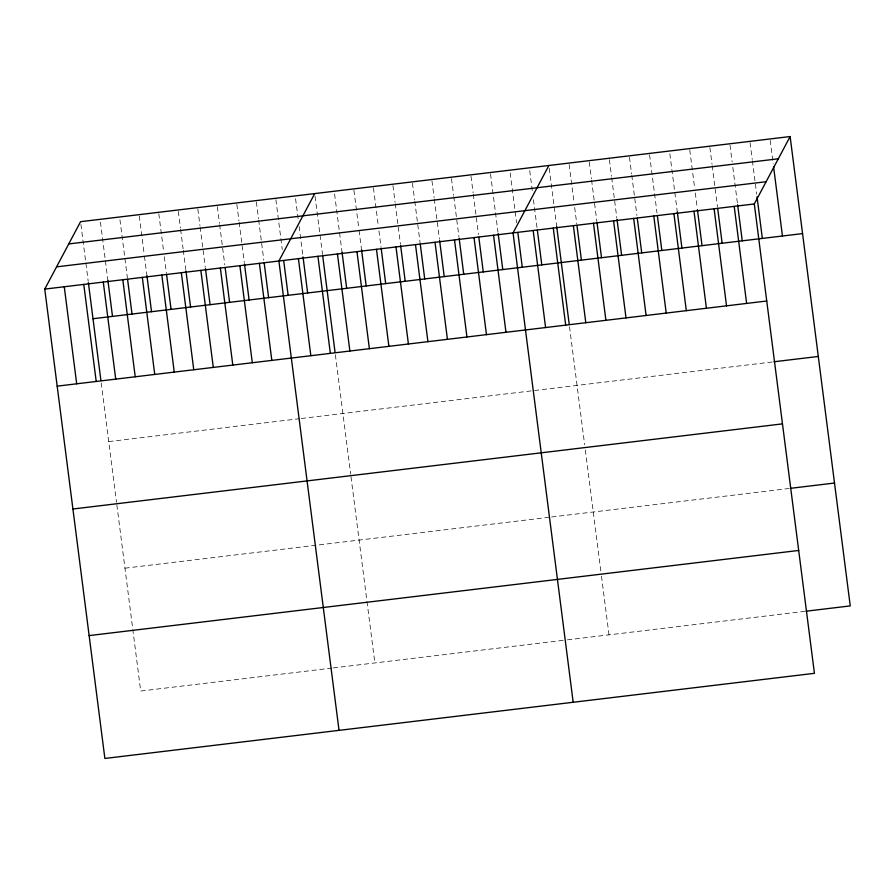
<?xml version="1.0" encoding="UTF-8"?>
<svg xmlns="http://www.w3.org/2000/svg" width="895" height="895" viewBox="0 0 895 895"><rect width="100%" height="100%" fill="white"/><g stroke="black" fill="none" stroke-linecap="round" stroke-linejoin="round"><path stroke-width="0.67" stroke-dasharray="4.47 3.36" d="M108.742 441.593L299.97 418.647M301.268 418.491L772.732 361.927M124.953 568.18L550.336 517.142M551.633 516.986L788.942 488.502M331.922 668.095L140.694 691.041L132.829 629.61M333.22 667.938L566.076 639.992M567.374 639.847L804.683 611.363M770.203 140.347L773.213 163.919M750.099 142.752L752.225 159.399M752.404 160.776L756.667 194.058M729.984 145.169L732.121 161.805M732.826 167.354L737.446 203.4M709.88 147.585L712.017 164.221M712.196 165.609L717.521 207.192M689.776 149.991L694.576 187.424M695.292 192.973L697.239 208.222M669.852 153.795L677.314 212.025M649.569 154.824L657.031 213.044M629.465 157.229L631.601 173.865M631.78 175.252L636.927 215.46M609.361 159.646L611.498 176.281M611.677 177.669L616.823 217.877M589.257 162.051L591.394 178.698M591.573 180.074L596.898 221.669M569.153 164.467L573.952 201.901M574.668 207.45L576.794 224.086M549.228 168.271L554.027 205.705M554.206 207.081L556.69 226.491M569.522 326.709L584.648 444.737M585.319 450.017L601.127 573.415M601.485 576.145L609.003 634.846M529.717 170.609L532.559 192.794M533.442 199.719L537.179 228.84M510.206 172.948L516.594 222.855M490.516 173.898L497.978 232.129M471.005 176.248L473.131 192.884M473.31 194.271L478.467 234.479M451.494 178.586L453.62 195.222M453.799 196.609L458.945 236.817M431.972 180.924L434.109 197.56M434.288 198.947L439.434 239.155M412.461 183.274L414.598 199.909M414.777 201.297L420.102 242.881M392.95 185.612L395.087 202.248M395.254 203.635L400.412 243.843M373.439 187.95L378.238 225.383M378.943 230.932L381.08 247.568M353.928 190.288L358.895 229.109M359.074 230.496L361.558 249.906M334.596 194.025L339.384 231.458M339.563 232.845L342.047 252.256M315.074 196.363L322.536 254.594M335.379 354.8L350.661 474.149M350.997 476.789L366.805 600.142M366.984 601.507L374.848 662.938M295.563 198.701L298.404 220.886M299.12 226.435L302.846 255.545M275.873 199.663L282.272 249.571M256.362 202.001L258.498 218.637M258.666 220.025L263.824 260.232M236.851 204.34L238.976 220.975M239.155 222.363L244.313 262.571M217.34 206.678L219.465 223.325M219.644 224.701L224.79 264.909M197.829 209.027L199.954 225.663M200.133 227.05L205.279 267.258M178.306 211.365L180.443 228.001M180.622 229.388L183.106 248.799M183.285 250.186L185.768 269.596M158.795 213.704L163.595 251.137M164.3 256.686L166.436 273.322M139.284 216.053L144.263 254.862M144.431 256.25L146.925 275.66M119.952 219.778L127.414 278.009M100.441 222.117L107.892 280.348M80.919 224.455L88.202 281.298M101.224 382.892L116.507 502.252M116.853 504.892L132.65 628.245"/><path stroke-width="1.34" d="M790.128 136.543L754.306 203.959L814.428 673.32L104.872 758.457L44.75 289.096L80.572 221.68L790.128 136.543L850.25 605.904L806.026 611.207M314.727 193.588L278.904 261.004L339.026 730.354M548.881 165.497L513.059 232.913L573.18 702.262M68.747 243.932L778.303 158.795M56.575 266.855L766.131 181.719M44.75 289.096L754.306 203.959M93.002 318.732L802.558 233.595M57.179 386.148L766.735 301.011M774.063 361.759L818.298 356.456M72.92 509.009L782.476 423.872M790.285 488.346L834.509 483.043M89.142 635.595L798.687 550.459M773.571 166.683L782.454 236.011M757.025 196.833L762.35 238.417M737.625 204.787L742.246 240.833M734.202 206.376L746.631 303.427M717.7 208.58L722.142 243.25M714.098 208.781L726.527 305.833M697.418 209.609L702.038 245.655M693.994 211.198L706.423 308.249M677.314 212.025L681.934 248.072M673.89 213.614L686.32 310.654M657.389 215.818L661.83 250.477M653.786 216.019L666.216 313.071M637.285 218.235L641.726 252.893M633.682 218.436L646.112 315.487M617.002 219.264L621.622 255.31M613.578 220.852L626.008 317.893M597.077 223.056L601.518 257.715M593.474 223.258L605.904 320.309M576.973 225.473L581.414 260.132M573.371 225.674L585.8 322.726M556.69 226.491L569.175 323.968M553.267 228.08L565.696 325.131M537.358 230.228L541.799 264.886M533.163 230.496L545.592 327.548M517.847 232.566L522.277 267.225M498.157 233.517L502.766 269.563M493.548 235.251L505.977 332.302M478.814 237.242L483.255 271.912M474.026 237.589L486.466 334.64M459.124 238.204L463.744 274.25M454.515 239.938L466.955 336.979M439.613 240.542L444.233 276.589M435.004 242.276L447.433 339.328M420.281 244.268L424.722 278.927M415.493 244.615L427.922 341.666M400.591 245.23L405.211 281.276M395.982 246.953L408.411 344.004M381.248 248.955L385.689 283.614M376.471 249.302L388.9 346.343M361.558 249.906L366.178 285.952M356.96 251.64L369.389 348.692M342.047 252.256L346.667 288.302M337.437 253.979L349.878 351.03M322.715 255.981L335.021 352.071M317.926 256.317L330.356 353.368M303.025 256.932L307.645 292.978M298.415 258.666L310.845 355.718M283.693 260.658L288.134 295.316M264.182 263.007L268.612 297.666M259.393 263.343L271.823 360.394M244.48 263.958L249.101 300.004M239.882 265.692L252.312 362.732M225.148 267.683L229.59 302.342M220.36 268.03L232.801 365.082M205.458 268.645L210.079 304.692M200.849 270.368L213.29 367.42M185.947 270.984L190.568 307.03M181.338 272.706L193.767 369.758M166.615 274.709L171.057 309.368M161.827 275.056L174.256 372.107M146.925 275.66L151.535 311.706M142.316 277.394L154.745 374.446M127.582 279.397L132.024 314.055M122.805 279.732L135.234 376.784M107.892 280.348L112.513 316.394M103.283 282.082L115.723 379.122M88.381 282.686L100.866 380.162M83.772 284.42L96.212 381.471M64.261 286.758L76.69 383.81"/></g></svg>
